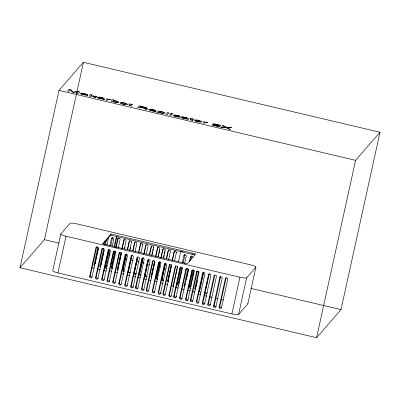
<?xml version="1.0" encoding="UTF-8"?>
<svg xmlns="http://www.w3.org/2000/svg" width="400" height="400" viewBox="0 0 400 400"><rect width="100%" height="100%" fill="white"/><g stroke="black" fill="none" stroke-linecap="round" stroke-linejoin="round"><path stroke-width="0.6" d="M20 267.75L59 90.38L83.42 62.305L380 132.25L341 309.62L316.58 337.695L20 267.75L44.425 239.68L83.42 62.305M60.825 233.95L52.76 270.64A6.145 1.025 12.4 0 0 57.955 272.925L231.87 313.935A6.145 1.025 12.4 0 0 238.59 314.465L247.835 303.84L255.9 267.15A6.145 1.025 12.4 0 0 250.705 264.865L76.79 223.85A6.145 1.025 12.4 0 0 70.07 223.325L60.825 233.95A6.145 1.025 12.4 0 0 66.02 236.23L239.935 277.245A6.145 1.025 12.4 0 0 246.655 277.775L255.9 267.15M57.955 272.925L66.02 236.23M95.925 247.92A1.23 1.205 41 0 1 97.38 247.015A1.23 1.205 41 0 1 98.31 248.48L92.065 276.885A1.23 1.205 41 0 1 90.61 277.79A1.23 1.205 41 0 1 89.68 276.325L95.925 247.92L96.535 247.22A1.23 1.205 41 0 1 96.825 246.665M89.68 276.325L90.29 275.625L96.535 247.22M94.64 265.825A1.23 1.205 41 0 1 94.005 264.475L97.86 246.95M95.265 263.69A1.23 1.205 41 0 1 95.235 263.06L98.56 247.95M101.795 249.26A1.23 1.205 41 0 1 103.25 248.36A1.23 1.205 41 0 1 104.18 249.825L97.935 278.23A1.23 1.205 41 0 1 96.485 279.135A1.23 1.205 41 0 1 95.55 277.67L101.795 249.26L102.41 248.56A1.23 1.205 41 0 1 102.515 248.265M95.55 277.67L96.16 276.965L102.41 248.56M100.49 267.205A1.23 1.205 41 0 1 99.86 265.855L103.71 248.33M104.51 244.7L105.305 241.075M101.065 264.755A1.23 1.205 41 0 1 101.09 264.44L104.145 250.54M105.475 244.495L106.535 239.66M106.89 245.265L108.485 238.01A1.23 1.205 41 0 0 108.455 237.38M103.1 244.035L110.835 235.15L111.095 233.965L195.685 253.915L187.14 263.74L102.545 243.79L111.095 233.965M108 250.71A1.23 1.205 41 0 1 109.45 249.81A1.23 1.205 41 0 1 110.38 251.27L104.135 279.68A1.23 1.205 41 0 1 102.685 280.58A1.23 1.205 41 0 1 101.755 279.115L108 250.71L108.61 250.01A1.23 1.205 41 0 1 108.9 249.455M101.755 279.115L102.365 278.415L108.61 250.01M107.035 268.43A1.23 1.205 41 0 1 105.185 267.11L109.04 249.585M109.835 245.96L111.43 238.705L112.665 237.29L110.8 245.755M105.185 267.11L106.415 265.7L109.87 249.985M112.355 245.915L113.815 239.27A1.23 1.205 41 0 0 112.885 237.805A1.23 1.205 41 0 0 111.43 238.705M114.175 246.38L116.425 236.15M113.29 252.065A1.23 1.205 41 0 1 114.745 251.165A1.23 1.205 41 0 1 115.675 252.625L109.43 281.035A1.23 1.205 41 0 1 107.975 281.935A1.23 1.205 41 0 1 107.045 280.47L113.29 252.065L113.9 251.365A1.23 1.205 41 0 1 114.01 251.065M110.645 265.275L111.175 262.87M111.44 261.665L111.97 259.255M112.235 258.055L112.765 255.645M113.03 254.44L113.56 252.035M114.615 247.22L117 236.385M107.045 280.47L107.655 279.77L113.9 251.365M112.075 268.775A1.23 1.205 41 0 1 111.44 267.425L115.03 251.105M115.825 247.48L117.685 239.02L118.08 238.57A1.23 1.205 41 0 1 118.61 237.815M111.44 267.425L111.835 266.975L115.285 251.26M116.085 247.635L118.08 238.57M118.21 248.04L120.07 239.58A1.23 1.205 41 0 0 119.14 238.115A1.23 1.205 41 0 0 117.685 239.02M118.985 253.515A1.23 1.205 41 0 1 120.435 252.615A1.23 1.205 41 0 1 121.37 254.075L115.12 282.485A1.23 1.205 41 0 1 113.67 283.385A1.23 1.205 41 0 1 112.74 281.92L118.985 253.515L119.595 252.815A1.23 1.205 41 0 1 119.705 252.515M112.74 281.92L113.35 281.22L119.595 252.815M118.1 270.195A1.23 1.205 41 0 1 117.47 268.845L121.055 252.525M121.855 248.9L123.715 240.44L124.105 239.99A1.23 1.205 41 0 1 124.395 239.435M117.47 268.845L117.86 268.395L121.315 252.68M122.245 248.45L124.105 239.99M124.37 248.86L126.095 241A1.23 1.205 41 0 0 125.165 239.535A1.23 1.205 41 0 0 123.715 240.44M124.76 248.41L125.025 247.2M125.08 255.14A1.23 1.205 41 0 1 126.53 254.235A1.23 1.205 41 0 1 127.465 255.7L121.215 284.11A1.23 1.205 41 0 1 119.765 285.01A1.23 1.205 41 0 1 118.835 283.545L125.08 255.14L125.69 254.44A1.23 1.205 41 0 1 125.8 254.14M118.835 283.545L119.445 282.845L125.69 254.44M124.045 271.6A1.23 1.205 41 0 1 122.795 270.1L126.25 254.39M127.315 249.555L129.04 241.695L129.435 241.245A1.23 1.205 41 0 1 129.72 240.69M122.795 270.1L123.185 269.65L126.64 253.94M127.57 249.71L129.435 241.245M129.565 250.72L131.425 242.26L131.815 241.81M130.09 249.665L130.62 247.25M131.035 256.545A1.23 1.205 41 0 1 132.49 255.64A1.23 1.205 41 0 1 133.42 257.105L127.175 285.515A1.23 1.205 41 0 1 125.725 286.415A1.23 1.205 41 0 1 124.79 284.95L131.035 256.545L131.645 255.845A1.23 1.205 41 0 1 131.935 255.29M124.79 284.95L125.4 284.25L131.665 255.665M132.73 250.83L134.455 242.975L134.85 242.525A1.23 1.205 41 0 1 135.38 241.77M130.305 272.495A1.23 1.205 41 0 1 128.21 271.38L128.6 270.93L132.055 255.215M132.99 250.985L134.85 242.525M134.98 251.995L136.84 243.535A1.23 1.205 41 0 0 135.91 242.07A1.23 1.205 41 0 0 134.455 242.975M136.995 257.95A1.23 1.205 41 0 1 138.445 257.045A1.23 1.205 41 0 1 139.375 258.51L133.13 286.915A1.23 1.205 41 0 1 131.68 287.82A1.23 1.205 41 0 1 130.75 286.355L136.995 257.95L137.605 257.25A1.23 1.205 41 0 1 137.715 256.95M134.195 272.155L137.52 257.045M138.45 252.815L140.31 244.355L140.7 243.905A1.23 1.205 41 0 1 140.99 243.35M130.75 286.355L131.36 285.655L137.605 257.25M136.155 273.875A1.23 1.205 41 0 1 134.065 272.76L134.455 272.31L137.775 257.2M138.84 252.365L140.7 243.905M140.965 252.77L142.69 244.915L143.085 244.465M141.76 259.075A1.23 1.205 41 0 1 143.21 258.17A1.23 1.205 41 0 1 144.145 259.635L137.9 288.04A1.23 1.205 41 0 1 136.445 288.945A1.23 1.205 41 0 1 135.515 287.48L141.76 259.075L142.37 258.37A1.23 1.205 41 0 1 142.66 257.82M135.515 287.48L136.125 286.78L142.37 258.37M140.955 275.46A1.23 1.205 41 0 1 139.39 274.015L142.98 257.7M143.775 254.07L145.635 245.61L146.03 245.16A1.23 1.205 41 0 1 146.32 244.605M139.39 274.015L139.78 273.565L143.235 257.85M144.17 253.62L146.03 245.16M146.29 254.03L148.02 246.17A1.23 1.205 41 0 0 147.09 244.705A1.23 1.205 41 0 0 145.635 245.61M147.715 260.48A1.23 1.205 41 0 1 149.17 259.575A1.23 1.205 41 0 1 150.1 261.04L143.855 289.445A1.23 1.205 41 0 1 142.405 290.35A1.23 1.205 41 0 1 141.47 288.885L147.715 260.48L148.33 259.775A1.23 1.205 41 0 1 148.435 259.48M147.08 276.15A1.23 1.205 41 0 1 144.805 275.295L148.13 260.185M149.325 254.745L151.05 246.885L151.445 246.435A1.23 1.205 41 0 1 151.735 245.885M141.47 288.885L142.08 288.185L148.33 259.775M144.805 275.295L145.2 274.845L148.655 259.13M149.585 254.9L151.445 246.435M151.575 255.91L153.435 247.45L153.825 247M152.1 254.855L152.63 252.44M152.895 251.23L153.43 248.81M152.485 261.6A1.23 1.205 41 0 1 153.935 260.7A1.23 1.205 41 0 1 154.865 262.165L148.62 290.57A1.23 1.205 41 0 1 147.17 291.475A1.23 1.205 41 0 1 146.24 290.01L152.485 261.6L153.095 260.9A1.23 1.205 41 0 1 153.2 260.605M146.24 290.01L146.85 289.305L153.095 260.9M151.735 278.13A1.23 1.205 41 0 1 151.1 276.775L154.555 261.065M155.485 256.835L157.345 248.37L157.74 247.92A1.23 1.205 41 0 1 158.03 247.365M151.1 276.775L151.495 276.33L154.815 261.22M155.88 256.385L157.74 247.92M158 256.79L159.73 248.935A1.23 1.205 41 0 0 158.8 247.47A1.23 1.205 41 0 0 157.345 248.37M158.395 256.34L158.66 255.13M158.925 253.925L159.855 249.69M158.44 263.005A1.23 1.205 41 0 1 159.89 262.105A1.23 1.205 41 0 1 160.825 263.57L154.58 291.975A1.23 1.205 41 0 1 153.125 292.88A1.23 1.205 41 0 1 152.195 291.415L158.44 263.005L159.05 262.305A1.23 1.205 41 0 1 159.34 261.75M152.195 291.415L152.805 290.71L159.05 262.305M157.36 279.5A1.23 1.205 41 0 1 156.43 278.035L160.015 261.715M160.815 258.09L162.675 249.63L163.065 249.18A1.23 1.205 41 0 1 163.355 248.625M156.43 278.035L156.82 277.585L160.145 262.475M161.205 257.64L163.065 249.18M163.33 258.045L165.06 250.19L165.45 249.74M163.72 257.595L164.255 255.18M164.52 253.97L165.05 251.555M161.145 292.68L160.535 293.38A1.23 1.205 41 0 1 159.085 294.285A1.23 1.205 41 0 1 158.15 292.82L164.4 264.41L165.01 263.71A1.23 1.205 41 0 1 165.115 263.415M158.15 292.82L158.765 292.115L165.01 263.71M163.405 280.76A1.23 1.205 41 0 1 161.845 279.31L165.3 263.595M166.365 258.76L168.09 250.905L168.48 250.455A1.23 1.205 41 0 1 169.015 249.7M161.845 279.31L162.235 278.86L165.69 263.145M166.62 258.915L168.48 250.455M160.535 293.38L166.78 264.975A1.23 1.205 41 0 0 165.85 263.51A1.23 1.205 41 0 0 164.4 264.41M168.615 259.93L170.475 251.465A1.23 1.205 41 0 0 169.54 250A1.23 1.205 41 0 0 168.09 250.905M169.165 265.535A1.23 1.205 41 0 1 170.615 264.635A1.23 1.205 41 0 1 171.545 266.1L165.3 294.505A1.23 1.205 41 0 1 163.85 295.405A1.23 1.205 41 0 1 162.92 293.94L169.165 265.535L169.775 264.835A1.23 1.205 41 0 1 169.88 264.54M162.92 293.94L163.53 293.24L169.775 264.835M168.33 282.045A1.23 1.205 41 0 1 167.695 280.69L171.285 264.375M172.08 260.745L173.94 252.285L174.335 251.835A1.23 1.205 41 0 1 175.155 250.95M167.695 280.69L168.09 280.24L171.41 265.13M172.34 260.9L174.335 251.835M174.6 260.705L176.325 252.845L176.715 252.395M175.12 266.94A1.23 1.205 41 0 1 176.575 266.04A1.23 1.205 41 0 1 177.505 267.505L171.26 295.91A1.23 1.205 41 0 1 169.805 296.81A1.23 1.205 41 0 1 168.875 295.345L175.12 266.94L175.73 266.24A1.23 1.205 41 0 1 176.02 265.685M168.875 295.345L169.485 294.645L175.73 266.24M177.455 266.365L172.955 286.83L173.515 286.185M178.515 261.555L180.765 251.32M176.525 296.63A1.23 1.205 41 0 0 176.635 296.33L176.025 297.035A1.23 1.205 41 0 1 174.575 297.935A1.23 1.205 41 0 1 173.64 296.47L179.885 268.065L180.495 267.365A1.23 1.205 41 0 1 180.605 267.065M173.64 296.47L174.25 295.77L180.495 267.365M178.53 285.655A1.23 1.205 41 0 1 177.6 284.19L181.32 267.265M182.25 263.035L183.845 255.785L184.77 254.725M178.995 283.695A1.23 1.205 41 0 1 178.83 282.775L182.155 267.665M183.215 262.83L185.075 254.37M176.025 297.035L182.27 268.625A1.23 1.205 41 0 0 181.34 267.16A1.23 1.205 41 0 0 179.885 268.065M184.635 263.6L186.23 256.345A1.23 1.205 41 0 0 185.3 254.88A1.23 1.205 41 0 0 183.845 255.785M185.845 269.47A1.23 1.205 41 0 1 187.295 268.565A1.23 1.205 41 0 1 188.225 270.03L181.98 298.44A1.23 1.205 41 0 1 180.53 299.34A1.23 1.205 41 0 1 179.6 297.875L185.845 269.47L186.455 268.77A1.23 1.205 41 0 1 186.745 268.215M179.6 297.875L180.21 297.175L186.455 268.77M184.475 286.89A1.23 1.205 41 0 1 184.105 285.725L187.825 268.8M189.42 261.55L190.35 257.32L191.275 256.255M186.4 279.475L188.66 269.2M190.52 260.74L191.585 255.905M191.8 270.875A1.23 1.205 41 0 1 193.255 269.97A1.23 1.205 41 0 1 194.185 271.435L187.94 299.845A1.23 1.205 41 0 1 186.485 300.745A1.23 1.205 41 0 1 185.555 299.28L191.8 270.875L192.41 270.175A1.23 1.205 41 0 1 192.52 269.875M185.555 299.28L186.165 298.58L192.41 270.175M190.685 288.475A1.23 1.205 41 0 1 189.435 286.98L193.155 270.06M189.435 286.98L190.665 285.565L193.985 270.455M190.32 300.405L196.565 272L197.33 271.12L191.085 299.525L190.32 300.405A1.23 1.205 41 0 0 191.255 301.87A1.23 1.205 41 0 0 192.705 300.965L198.95 272.56A1.23 1.205 41 0 0 198.02 271.095A1.23 1.205 41 0 0 196.565 272M195.48 289.61A1.23 1.205 41 0 1 194.85 288.26L198.57 271.335M196.08 286.845L196.61 284.425M196.88 283.215L197.41 280.8M202.525 273.405A1.23 1.205 41 0 1 203.975 272.5A1.23 1.205 41 0 1 204.91 273.965L198.66 302.37A1.23 1.205 41 0 1 197.21 303.275A1.23 1.205 41 0 1 196.28 301.81L202.525 273.405L203.29 272.525A1.23 1.205 41 0 1 203.395 272.23M196.28 301.81L197.04 300.93L203.29 272.525M203.83 272.04L199.71 290.78A1.23 1.205 41 0 0 200.96 292.275M202.235 303.215L208.48 274.81L209.245 273.93L203 302.335L202.235 303.215A1.23 1.205 41 0 0 203.17 304.68A1.23 1.205 41 0 0 204.62 303.775L210.865 275.37A1.23 1.205 41 0 0 209.935 273.905A1.23 1.205 41 0 0 208.48 274.81M205.835 288.41L206.365 285.99M206.63 284.78L207.165 282.365M207.43 281.155L207.96 278.74M208.225 277.53L208.76 275.11M207.795 304.355L214.04 275.95L214.805 275.07L208.56 303.48L207.795 304.355A1.23 1.205 41 0 0 208.725 305.82A1.23 1.205 41 0 0 210.175 304.915L216.425 276.51A1.23 1.205 41 0 0 215.49 275.045A1.23 1.205 41 0 0 214.04 275.95M219.765 277.725A1.23 1.205 41 0 1 221.22 276.825A1.23 1.205 41 0 1 222.15 278.29L215.905 306.695A1.23 1.205 41 0 1 214.455 307.595A1.23 1.205 41 0 1 213.52 306.13L219.765 277.725L220.53 276.85A1.23 1.205 41 0 1 220.64 276.55M213.52 306.13L214.285 305.255L220.53 276.85M219.105 307.13L225.35 278.725L226.11 277.845L219.865 306.255L219.105 307.13A1.23 1.205 41 0 0 220.035 308.595A1.23 1.205 41 0 0 221.485 307.695L227.73 279.285A1.23 1.205 41 0 0 226.8 277.82A1.23 1.205 41 0 0 225.35 278.725M231.87 313.935L239.935 277.245M238.59 314.465L246.655 277.775M316.58 337.695L355.575 160.32L380 132.25M94.005 264.475L95.235 263.06M99.86 265.855L101.09 264.44M177.6 284.19L178.83 282.775M184.105 285.725L185.335 284.31A1.23 1.205 41 0 0 185.365 284.94M194.85 288.26L195.775 287.195M59 90.38L355.575 160.32M181.36 251.46L183.145 251.885M191.485 253.85L193.275 254.27M110.835 235.15L194.825 254.955M44.425 239.68L59.01 243.115M108.845 254.87L110.06 255.155M119.785 257.45L121 257.735M125.255 258.74L127.075 259.17M130.725 260.03L133.155 260.605M136.8 261.465L139.23 262.035M141.66 262.61L144.095 263.185M147.13 263.9L149.565 264.475M159.285 266.765L160.5 267.05M164.15 267.91L165.97 268.34M192.715 274.65L193.93 274.935M251.055 288.41L341 309.62M109.455 270.69L111.885 271.265M114.92 271.98L117.345 272.55M121.595 273.555L124.025 274.125M127.665 274.985L129.485 275.415M133.13 276.275L135.555 276.845M137.985 277.42L140.41 277.99M144.055 278.85L146.48 279.425M148.305 279.85L150.73 280.425M154.37 281.285L156.8 281.855M160.44 282.715L162.87 283.29M165.3 283.86L167.725 284.435M171.37 285.29L173.19 285.72M91.935 267.72L94.32 268.285M97.895 269.125L100.275 269.69M103.85 270.53L106.235 271.095M175.935 287.53L178.32 288.095M181.89 288.935L184.275 289.5M187.85 290.34L190.23 290.905M192.615 291.465L195 292.025M198.19 294.155L200.605 294.725M204.225 295.575L206.635 296.145M209.65 296.86L212.065 297.425M215.685 298.28L218.095 298.85M221.11 299.56L223.525 300.13M247.825 303.565A6.145 1.025 12.4 0 1 247.835 303.84M148.94 290.425A1.23 1.205 41 0 1 146.85 289.305M155.08 291.57A1.23 1.205 41 0 1 152.805 290.71M182.305 298.29A1.23 1.205 41 0 1 180.21 297.175M188.26 299.695A1.23 1.205 41 0 1 186.165 298.58M192.935 300.845A1.23 1.205 41 0 1 191.085 299.525M198.89 302.25A1.23 1.205 41 0 1 197.04 300.93M205.095 303.455A1.23 1.205 41 0 1 203 302.335M210.65 304.595A1.23 1.205 41 0 1 208.56 303.48M216.135 306.57A1.23 1.205 41 0 1 214.285 305.255M221.715 307.57A1.23 1.205 41 0 1 219.865 306.255M127.495 285.365A1.23 1.205 41 0 1 125.4 284.25M115.445 282.335A1.23 1.205 41 0 1 113.35 281.22M109.75 280.885A1.23 1.205 41 0 1 107.655 279.77M107.05 267.05A1.23 1.205 41 0 1 106.415 265.7M112.465 268.325A1.23 1.205 41 0 1 111.835 266.975M118.23 269.56A1.23 1.205 41 0 1 117.86 268.395M129.04 241.695A1.23 1.205 41 0 1 130.495 240.795A1.23 1.205 41 0 1 131.425 242.26M124.12 271.115A1.23 1.205 41 0 1 123.185 269.65M130.165 272.375A1.23 1.205 41 0 1 128.6 270.93M140.31 244.355A1.23 1.205 41 0 1 141.76 243.45A1.23 1.205 41 0 1 142.69 244.915M136.305 273.625A1.23 1.205 41 0 1 134.455 272.31M141.03 275.065A1.23 1.205 41 0 1 139.78 273.565M151.05 246.885A1.23 1.205 41 0 1 152.505 245.985A1.23 1.205 41 0 1 153.435 247.45M147.05 276.16A1.23 1.205 41 0 1 145.2 274.845M151.865 277.495A1.23 1.205 41 0 1 151.495 276.33M162.675 249.63A1.23 1.205 41 0 1 164.125 248.725A1.23 1.205 41 0 1 165.06 250.19M157.75 279.05A1.23 1.205 41 0 1 156.82 277.585M163.8 280.31A1.23 1.205 41 0 1 162.235 278.86M173.94 252.285A1.23 1.205 41 0 1 175.395 251.385A1.23 1.205 41 0 1 176.325 252.845M168.46 281.405A1.23 1.205 41 0 1 168.09 280.24M190.35 257.32A1.23 1.205 41 0 1 191.805 256.415A1.23 1.205 41 0 1 192.735 257.88M191.035 286.73A1.23 1.205 41 0 1 190.665 285.565M104.215 279.73A1.23 1.205 41 0 1 102.365 278.415M98.255 278.08A1.23 1.205 41 0 1 96.16 276.965M92.14 276.94A1.23 1.205 41 0 1 90.29 275.625M206.885 293.35A1.23 1.205 41 0 1 205.035 292.035M207.42 292.595A1.23 1.205 41 0 1 207.31 292.895M165.38 294.555A1.23 1.205 41 0 1 163.53 293.24M161.04 292.975A1.23 1.205 41 0 1 158.765 292.115M171.335 295.96A1.23 1.205 41 0 1 169.485 294.645M121.295 284.16A1.23 1.205 41 0 1 119.445 282.845M176.1 297.085A1.23 1.205 41 0 1 174.25 295.77M133.455 286.77A1.23 1.205 41 0 1 131.36 285.655M144.175 289.3A1.23 1.205 41 0 1 142.08 288.185M138.22 287.895A1.23 1.205 41 0 1 136.125 286.78M129.05 105.2L131.55 106.085L130.46 105.52L131.145 104.73L132.605 104.875L130.185 103.895L129.895 104.235L128.78 103.97L129.75 104.4L129.05 105.2M190.215 119.625L192.715 120.51L191.62 119.945L192.31 119.155L193.765 119.3L191.35 118.32L191.055 118.66L189.945 118.395L190.91 118.825L190.215 119.625M121.185 102.94L121.175 103.15C122.955 104.815 129.35 104.31 123.43 102.895A1.94 0.325 12.4 0 0 122.06 102.73L121.185 102.94M195.46 120.455L195.45 120.665C197.225 122.33 203.625 121.825 197.705 120.41A1.94 0.325 12.4 0 0 196.335 120.245L195.46 120.455M117.345 101.78L117.335 101.985C111.445 102.76 111.57 98.85 117.345 101.78M174.53 115.535L174.79 115.965A1.75 0.29 12.4 0 0 175.805 116.345L179.975 116.99L179.39 117.1A2.91 0.485 12.4 0 1 177.98 117L174.095 116.045L173.06 115.185L174 114.925L176.59 115.22L179.55 116.025L180.3 116.615L176.595 115.44L174.53 115.535M146.675 109.315L147.03 109.735L145.16 109.295L145.265 108.67L144.64 108.35L139.815 107.175L139.195 107.89L137.665 107.525L139.11 105.865C138.59 105.56 152.235 108.745 145.725 108.445L146.815 108.93L146.675 109.315M87.775 94.575C86.23 96.115 89.85 95.935 85.94 95.27L81.655 94.335L80.39 93.635L86.39 94.385L81.265 93.215L82.525 93.135L87.775 94.575M188.265 118.27C186.715 119.81 190.335 119.63 186.43 118.97L182.14 118.035L180.875 117.335L186.875 118.085L181.755 116.91L183.01 116.83L188.265 118.27M146.105 107.985L144.485 108.03L139.98 106.99L140.47 106.42L146.105 107.985M220.535 125.59L219.29 125.805L213.63 125.21L219.63 126.625L219.465 126.815L211.92 125.04L213.205 124.81L218.975 125.34L217.13 124.535L213.095 124.055L214.55 123.86L218.9 124.77L220.535 125.59M159.105 111.905C163.615 115.105 166.035 111.23 159.105 111.905M127.525 104.205C126.655 105.685 116.44 102.755 121.24 102.37A3.5 0.585 12.4 0 1 123.37 102.67L126.25 103.44L127.525 104.205M201.8 121.72C200.93 123.205 190.715 120.27 195.51 119.885A3.5 0.585 12.4 0 1 197.645 120.185L200.525 120.955L201.8 121.72M97.145 97.27L97.81 97.98L100.27 98.76L104.36 99.215L100.005 98.475L98.59 97.66L104.615 99.08C103.455 97.285 99.4 96.845 97.145 97.27M148.7 109.425L149.365 110.14L151.825 110.915L155.915 111.375L151.555 110.635L150.145 109.82L156.17 111.24C155.005 109.44 150.955 109.005 148.7 109.425M165.135 113.075C163.325 114.15 160.69 112.935 158.785 112.345L158.25 112.965L156.87 112.635L158.335 110.95L163.515 112.175L165.135 113.075M118.82 102.155C116.98 103.215 114.3 102.035 112.38 101.375L110.97 101.23L112.42 99.565L113.76 99.88L113.24 100.485L117.2 101.25L118.82 102.155M70.14 89.975L69.005 91.335L67.545 90.99L68.99 89.33L71.18 89.845L73.195 92.015L77.635 91.37L79.8 91.88L78.355 93.54L76.905 93.195L78.15 91.805L73.715 92.445L72.205 92.09L70.14 89.975M86.13 94.63C82.345 95.295 79.1 92.78 86.13 94.63M90.65 94.44L89.21 96.1L90.535 96.41L90.93 95.96L92.225 96.075L94.26 97.29L96.025 97.705L93.36 96.165L96.9 96.455L91.14 95.715L91.98 94.75L90.65 94.44M106.935 98.82L105.88 100.03L107.26 100.355L108.115 99.57L110.95 99.74L108.065 99.34L108.245 99.13L106.935 98.82M167.62 112.59L166.175 114.25L167.56 114.575L169.005 112.915L167.62 112.59M170.68 113.86L169.63 115.065L171.035 115.395L172.085 114.19L170.68 113.86M171.075 113.405L170.875 113.635L172.48 113.735L171.075 113.405M186.615 118.33C182.83 118.995 179.585 116.48 186.615 118.33M203.93 121.695L202.875 122.905L204.26 123.23L205.11 122.445L207.945 122.615L205.06 122.215L205.24 122.005L203.93 121.695M99.085 97.41L98.77 97.51C106.975 99.91 102.27 97.32 99.085 97.41M150.635 109.57L150.32 109.665C158.53 112.07 153.825 109.48 150.635 109.57M229.835 127.26L226.43 127.225L224.1 125.91L222.19 125.46L225.27 127.16L220.495 127.06L222.335 127.495L226.055 127.55L228.5 128.95L230.395 129.395L227.165 127.61L231.655 127.69L229.835 127.26"/></g></svg>
